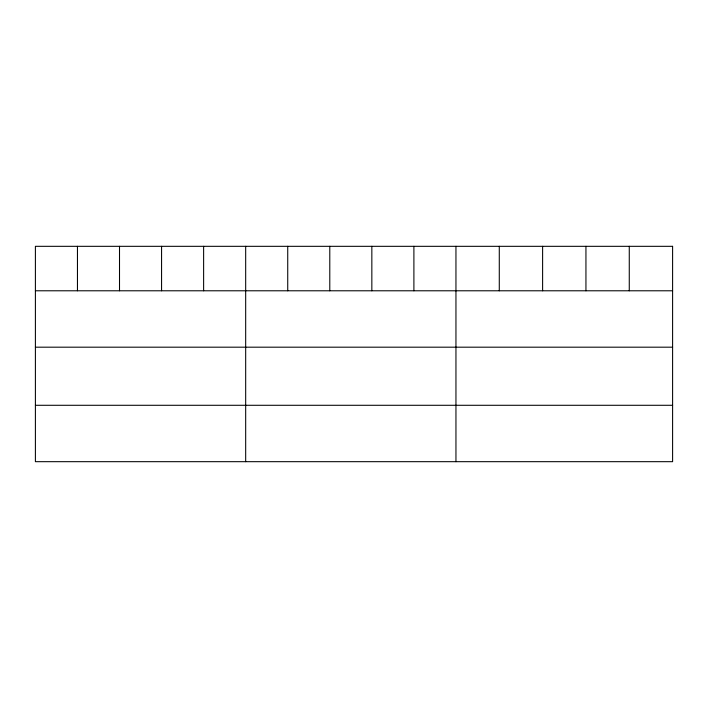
<?xml version="1.0" encoding="UTF-8"?>
<svg xmlns="http://www.w3.org/2000/svg" width="708" height="708" viewBox="0 0 708 708"><rect width="100%" height="100%" fill="white"/><g stroke="black" fill="none" stroke-linecap="round" stroke-linejoin="round"><path stroke-width="1.06" d="M35.4 290.784L672.6 290.784M35.4 347.185L672.6 347.185M35.4 405.286L672.6 405.286M629.27 246.322L629.27 290.784M585.941 246.322L585.941 290.784M542.611 246.322L542.611 290.784M499.282 246.322L499.282 290.784M455.952 246.322L455.952 461.678M413.897 246.322L413.897 290.784M371.842 246.322L371.842 290.784M329.786 246.322L329.786 290.784M287.731 246.322L287.731 290.784M245.676 246.322L245.676 461.678M203.621 246.322L203.621 290.784M161.566 246.322L161.566 290.784M119.51 246.322L119.51 290.784M77.455 246.322L77.455 290.784M672.6 246.322L35.4 246.322L35.4 461.678L672.6 461.678L672.6 246.322"/></g></svg>
